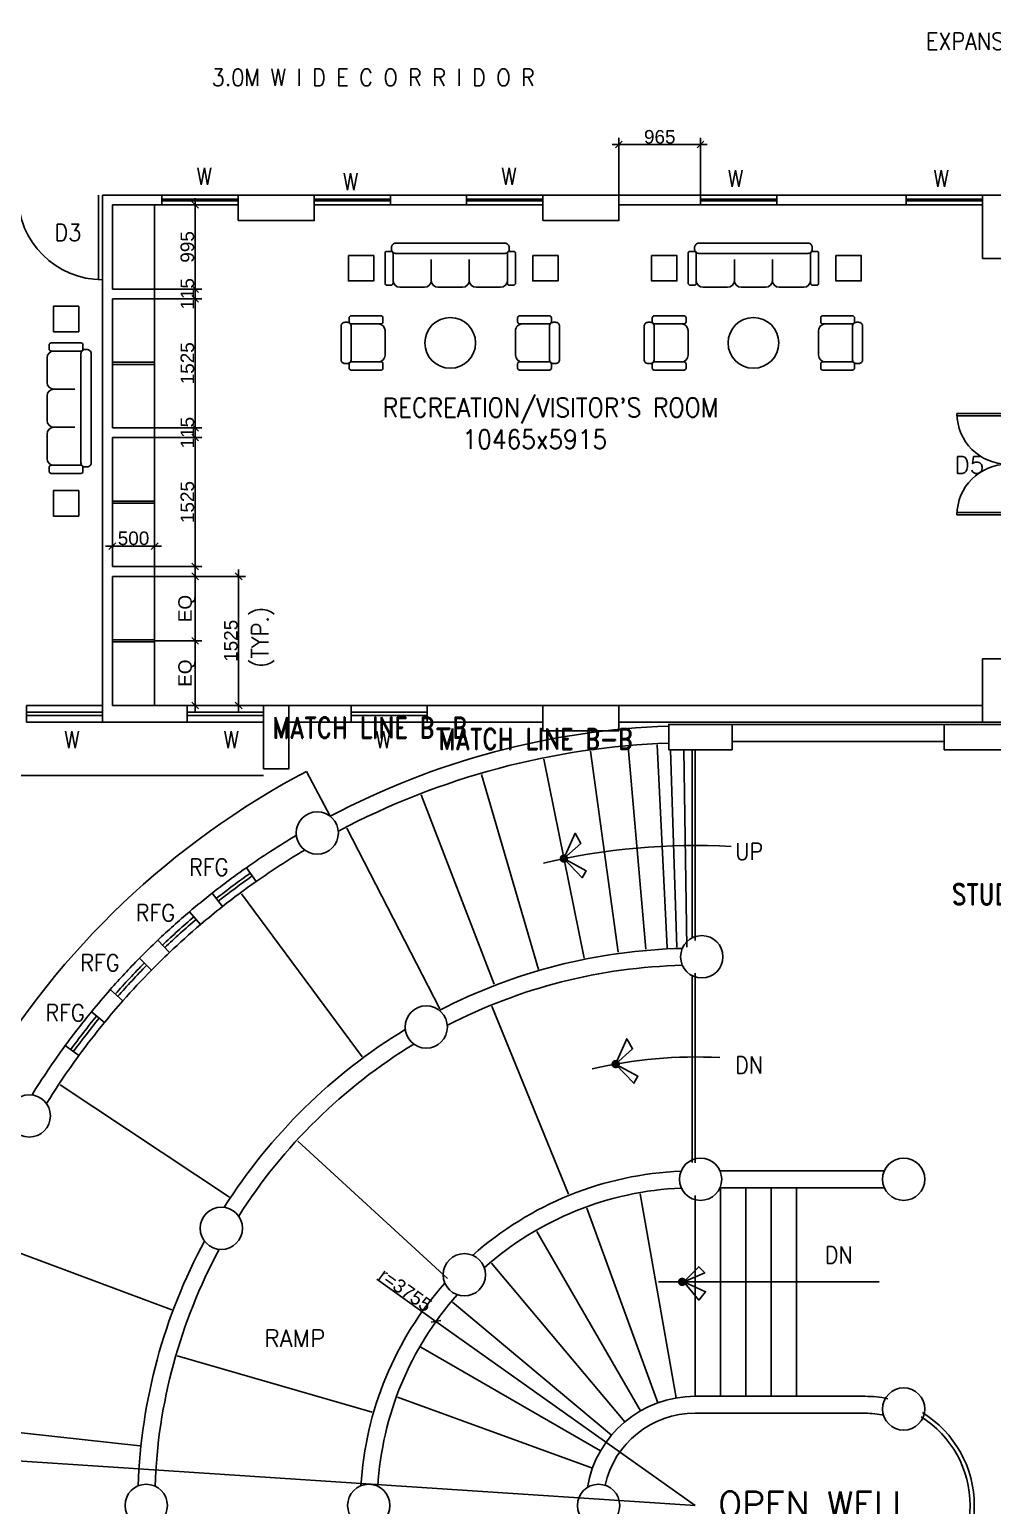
# Model space of a CAD drawing. Extents: x 10161149 to 10263331, y -3696053 to -3547728.
# Drawn here: x 10202242 to 10213620, y -3620428 to -3602986 of the extents above; entities that cross this region are included whole.
import ezdxf
from ezdxf.enums import TextEntityAlignment as Align

# ---------------------------------------------------------------- set-up
doc = ezdxf.new("R2010")
doc.units = 0
doc.header["$MEASUREMENT"] = 0
doc.header["$PDMODE"] = 35
doc.linetypes.add('DASHED', pattern=[0.75, 0.5, -0.25])
doc.layers.get('0').update_dxf_attribs({"linetype": 'CONTINUOUS'})
doc.layers.get('Defpoints').update_dxf_attribs({"linetype": 'CONTINUOUS'})
for name, color, linetype in [('25', 6, 'CONTINUOUS'), ('5', 3, 'CONTINUOUS'), ('COL', 2, 'CONTINUOUS'), ('DAS', 1, 'DASHED'), ('DIM', 8, 'CONTINUOUS'), ('dim1', 5, 'CONTINUOUS'), ('DOOR', 31, 'CONTINUOUS'), ('Exi. Walls', 170, 'CONTINUOUS'), ('FUR', 6, 'CONTINUOUS'), ('PBL', 1, 'CONTINUOUS'), ('Staircase', 7, 'CONTINUOUS'), ('TXW', 6, 'CONTINUOUS'), ('Window', 4, 'CONTINUOUS')]:
    doc.layers.add(name, color=color, linetype=linetype)
doc.styles.add('RD', font='ROMAND')
doc.styles.add('ROMANS', font='arial.ttf')
doc.styles.get("Standard").update_dxf_attribs({"font": 'romans.shx'})
doc.dimstyles.new('int. dim', dxfattribs={"dimtxt": 160, "dimasz": 80, "dimexe": 80, "dimexo": 0, "dimgap": 10, "dimtad": 1, "dimdec": 0, "dimzin": 12, "dimdsep": 46, "dimtxsty": 'ROMANS', "dimblk": 'OBLIQUE', "dimcen": 1.5, "dimdle": 80, "dimclrd": 5, "dimclre": 5, "dimclrt": 4, "dimadec": 0, "dimazin": 0, "dimtfac": 1, "dimtdec": 0, "dimtix": 1, "dimtmove": 2, "dimatfit": 3, "dimfxl": 1, "dimtolj": 1, "dimtzin": 0, "dimlwd": -1, "dimlwe": -1, "dimarcsym": 0})

# ---------------------------------------------------------------- blocks, each defined once
blk = doc.blocks.new('_Oblique')
at = {"color": 0, "linetype": 'ByBlock', "lineweight": -2}
blk.add_line((-0.5, -0.5), (0.5, 0.5), dxfattribs=at)
blk = doc.blocks.new('*D93')
at = {"layer": 'Defpoints', "color": 0, "lineweight": -3, "transparency": 16777216}
for p in [(10201110, -3619837), (10210106, -3620428)]:
    blk.add_point(p, dxfattribs=at)
at = {"layer": 'dim1', "color": 5, "transparency": 16777216}
for p in [(10200170, -3619776), (10210106, -3620428)]:
    blk.add_line(p, (10201110, -3619837), dxfattribs=at)
at = {"layer": 'dim1', "color": 5, "transparency": 16777216, "xscale": 80, "yscale": 80, "zscale": 80, "rotation": 356.2437471442177}
blk.add_blockref('_Oblique', (10201110, -3619837), dxfattribs=at)
at = {"layer": 'dim1', "color": 4, "transparency": 16777216, "insert": (10200566, -3619710), "char_height": 160, "attachment_point": 5, "rotation": 356.2437, "style": 'ROMANS'}
blk.add_mtext('\\A1;R=9015', dxfattribs=at)
blk = doc.blocks.new('UPP')
at = {"layer": 'Staircase'}
blk.add_line((3, 0), (-23.09, 0), dxfattribs=at)
blk.add_lwpolyline([(0, 0), (-2.56, -1.17), (-1.76, -2.15), (0, 0), (-2.47, 1.07), (-1.76, 1.79)], close=True, dxfattribs=at)
at = {"layer": 'Staircase', "const_width": 0.5}
blk.add_lwpolyline([(-0.05, 0, 1), (0.45, 0, 1)], format="xyb", close=True, dxfattribs=at)
blk = doc.blocks.new('*D94')
at = {"layer": 'Defpoints', "color": 0, "lineweight": -3, "transparency": 16777216}
for p in [(10207045, -3618253), (10210106, -3620428)]:
    blk.add_point(p, dxfattribs=at)
at = {"layer": 'dim1', "color": 5, "transparency": 16777216}
for p in [(10206345, -3617755), (10210106, -3620428)]:
    blk.add_line(p, (10207045, -3618253), dxfattribs=at)
at = {"layer": 'dim1', "color": 5, "transparency": 16777216, "xscale": 80, "yscale": 80, "zscale": 80, "rotation": 324.5964213660718}
blk.add_blockref('_Oblique', (10207045, -3618253), dxfattribs=at)
at = {"layer": 'dim1', "color": 4, "transparency": 16777216, "insert": (10206683, -3617883), "char_height": 160, "attachment_point": 5, "rotation": 324.5964, "style": 'ROMANS'}
blk.add_mtext('\\A1;r=3755', dxfattribs=at)
blk = doc.blocks.new('DOORP')
at = {"layer": 'DOOR'}
for p, q in [((0, 0), (0, 1)), ((0.05, 0), (0.05, 0.999))]:
    blk.add_line(p, q, dxfattribs=at)
at = {"layer": 'DOOR', "color": 145}
blk.add_arc((0, 0), 1, 0, 90, dxfattribs=at)
blk = doc.blocks.new('WINP')
at = {"layer": 'Window'}
for p, q in [((0, 0), (0, 1)), ((0, 1), (1, 1)), ((1, 0), (1, 1)), ((0, 0.6), (1, 0.6)), ((0, 0.4), (1, 0.4)), ((0, 0), (1, 0))]:
    blk.add_line(p, q, dxfattribs=at)
blk = doc.blocks.new('*D125')
at = {"layer": 'Defpoints', "color": 0, "lineweight": -3, "transparency": 16777216}
for p in [(10209206, -3604346), (10209206, -3604943), (10210171, -3604943)]:
    blk.add_point(p, dxfattribs=at)
at = {"layer": 'dim1', "color": 5, "transparency": 16777216}
for p, q in [((10210251, -3604346), (10209126, -3604346)), ((10209206, -3604943), (10209206, -3604266)), ((10210171, -3604943), (10210171, -3604266))]:
    blk.add_line(p, q, dxfattribs=at)
at = {"layer": 'dim1', "color": 5, "transparency": 16777216, "xscale": 80, "yscale": 80, "zscale": 80, "rotation": 180}
blk.add_blockref('_Oblique', (10209206, -3604346), dxfattribs=at)
at = {"layer": 'dim1', "color": 5, "transparency": 16777216, "xscale": 80, "yscale": 80, "zscale": 80}
blk.add_blockref('_Oblique', (10210171, -3604346), dxfattribs=at)
at = {"layer": 'dim1', "color": 4, "transparency": 16777216, "insert": (10209689, -3604255), "char_height": 160, "attachment_point": 5, "style": 'ROMANS'}
blk.add_mtext('\\A1;965', dxfattribs=at)
blk = doc.blocks.new('*D204')
at = {"layer": 'Defpoints', "color": 0, "lineweight": -3, "transparency": 16777216}
for p in [(10203721, -3609448), (10204713, -3609448), (10203721, -3610973)]:
    blk.add_point(p, dxfattribs=at)
at = {"layer": 'dim1', "color": 5, "transparency": 16777216}
for p, q in [((10204713, -3611053), (10204713, -3609368)), ((10203721, -3609448), (10204793, -3609448)), ((10203721, -3610973), (10204793, -3610973))]:
    blk.add_line(p, q, dxfattribs=at)
at = {"layer": 'dim1', "color": 5, "transparency": 16777216, "xscale": 80, "yscale": 80, "zscale": 80}
for p, rotation in [((10204713, -3609448), 90), ((10204713, -3610973), 270)]:
    blk.add_blockref('_Oblique', p, dxfattribs=dict(at, rotation=rotation))
at = {"layer": 'dim1', "color": 4, "transparency": 16777216, "insert": (10204622, -3610210), "char_height": 160, "attachment_point": 5, "rotation": 90, "style": 'ROMANS'}
blk.add_mtext('\\A1;1525', dxfattribs=at)
blk = doc.blocks.new('*D205')
at = {"layer": 'Defpoints', "color": 0, "lineweight": -3, "transparency": 16777216}
for p in [(10203721, -3610210), (10204199, -3610210), (10203721, -3610973)]:
    blk.add_point(p, dxfattribs=at)
at = {"layer": 'dim1', "color": 5, "transparency": 16777216}
for p, q in [((10203721, -3610210), (10204279, -3610210)), ((10204199, -3611053), (10204199, -3610130)), ((10203721, -3610973), (10204279, -3610973))]:
    blk.add_line(p, q, dxfattribs=at)
at = {"layer": 'dim1', "color": 5, "transparency": 16777216, "xscale": 80, "yscale": 80, "zscale": 80}
for p, rotation in [((10204199, -3610210), 90), ((10204199, -3610973), 270)]:
    blk.add_blockref('_Oblique', p, dxfattribs=dict(at, rotation=rotation))
at = {"layer": 'dim1', "color": 4, "transparency": 16777216, "insert": (10204102, -3610592), "char_height": 160, "attachment_point": 5, "rotation": 90, "style": 'ROMANS'}
blk.add_mtext('\\A1;EQ', dxfattribs=at)
blk = doc.blocks.new('*D206')
at = {"layer": 'Defpoints', "color": 0, "lineweight": -3, "transparency": 16777216}
for p in [(10204199, -3609448), (10204199, -3609448), (10203721, -3610210)]:
    blk.add_point(p, dxfattribs=at)
at = {"layer": 'dim1', "color": 5, "transparency": 16777216}
for p, q in [((10204199, -3610290), (10204199, -3609368)), ((10204199, -3609448), (10204119, -3609448)), ((10203721, -3610210), (10204279, -3610210))]:
    blk.add_line(p, q, dxfattribs=at)
at = {"layer": 'dim1', "color": 5, "transparency": 16777216, "xscale": 80, "yscale": 80, "zscale": 80}
for p, rotation in [((10204199, -3609448), 90), ((10204199, -3610210), 270)]:
    blk.add_blockref('_Oblique', p, dxfattribs=dict(at, rotation=rotation))
at = {"layer": 'dim1', "color": 4, "transparency": 16777216, "insert": (10204102, -3609829), "char_height": 160, "attachment_point": 5, "rotation": 90, "style": 'ROMANS'}
blk.add_mtext('\\A1;EQ', dxfattribs=at)
blk = doc.blocks.new('*D207')
at = {"layer": 'Defpoints', "color": 0, "lineweight": -3, "transparency": 16777216}
for p in [(10203721, -3609091), (10203221, -3609333), (10203721, -3609333)]:
    blk.add_point(p, dxfattribs=at)
at = {"layer": 'dim1', "color": 5, "transparency": 16777216}
for p, q in [((10203221, -3609333), (10203221, -3609011)), ((10203721, -3609333), (10203721, -3609011)), ((10203141, -3609091), (10203801, -3609091))]:
    blk.add_line(p, q, dxfattribs=at)
at = {"layer": 'dim1', "color": 5, "transparency": 16777216, "xscale": 80, "yscale": 80, "zscale": 80, "rotation": 180}
blk.add_blockref('_Oblique', (10203221, -3609091), dxfattribs=at)
at = {"layer": 'dim1', "color": 5, "transparency": 16777216, "xscale": 80, "yscale": 80, "zscale": 80}
blk.add_blockref('_Oblique', (10203721, -3609091), dxfattribs=at)
at = {"layer": 'dim1', "color": 4, "transparency": 16777216, "insert": (10203471, -3608999), "char_height": 160, "attachment_point": 5, "style": 'ROMANS'}
blk.add_mtext('\\A1;500', dxfattribs=at)
blk = doc.blocks.new('*D208')
at = {"layer": 'Defpoints', "color": 0, "lineweight": -3, "transparency": 16777216}
for p in [(10203721, -3607808), (10204199, -3607808), (10203721, -3609333)]:
    blk.add_point(p, dxfattribs=at)
at = {"layer": 'dim1', "color": 5, "transparency": 16777216}
for p, q in [((10203721, -3607808), (10204279, -3607808)), ((10204199, -3609413), (10204199, -3607728)), ((10203721, -3609333), (10204279, -3609333))]:
    blk.add_line(p, q, dxfattribs=at)
at = {"layer": 'dim1', "color": 5, "transparency": 16777216, "xscale": 80, "yscale": 80, "zscale": 80}
for p, rotation in [((10204199, -3607808), 90), ((10204199, -3609333), 270)]:
    blk.add_blockref('_Oblique', p, dxfattribs=dict(at, rotation=rotation))
at = {"layer": 'dim1', "color": 4, "transparency": 16777216, "insert": (10204108, -3608570), "char_height": 160, "attachment_point": 5, "rotation": 90, "style": 'ROMANS'}
blk.add_mtext('\\A1;1525', dxfattribs=at)
blk = doc.blocks.new('*D209')
at = {"layer": 'Defpoints', "color": 0, "lineweight": -3, "transparency": 16777216}
for p in [(10203721, -3607693), (10203721, -3607808), (10204199, -3607693)]:
    blk.add_point(p, dxfattribs=at)
at = {"layer": 'dim1', "color": 5, "transparency": 16777216}
for p, q in [((10204199, -3607693), (10204199, -3607613)), ((10203721, -3607693), (10204279, -3607693)), ((10203721, -3607808), (10204279, -3607808)), ((10204199, -3607808), (10204199, -3607693)), ((10204199, -3607808), (10204199, -3607888))]:
    blk.add_line(p, q, dxfattribs=at)
at = {"layer": 'dim1', "color": 5, "transparency": 16777216, "xscale": 80, "yscale": 80, "zscale": 80}
for p, rotation in [((10204199, -3607693), 270), ((10204199, -3607808), 90)]:
    blk.add_blockref('_Oblique', p, dxfattribs=dict(at, rotation=rotation))
at = {"layer": 'dim1', "color": 4, "transparency": 16777216, "insert": (10204108, -3607750), "char_height": 160, "attachment_point": 5, "rotation": 90, "style": 'ROMANS'}
blk.add_mtext('\\A1;115', dxfattribs=at)
blk = doc.blocks.new('*D210')
at = {"layer": 'Defpoints', "color": 0, "lineweight": -3, "transparency": 16777216}
for p in [(10203721, -3606168), (10204199, -3606168), (10203721, -3607693)]:
    blk.add_point(p, dxfattribs=at)
at = {"layer": 'dim1', "color": 5, "transparency": 16777216}
for p, q in [((10204199, -3607773), (10204199, -3606088)), ((10203721, -3606168), (10204279, -3606168)), ((10203721, -3607693), (10204279, -3607693))]:
    blk.add_line(p, q, dxfattribs=at)
at = {"layer": 'dim1', "color": 5, "transparency": 16777216, "xscale": 80, "yscale": 80, "zscale": 80}
for p, rotation in [((10204199, -3606168), 90), ((10204199, -3607693), 270)]:
    blk.add_blockref('_Oblique', p, dxfattribs=dict(at, rotation=rotation))
at = {"layer": 'dim1', "color": 4, "transparency": 16777216, "insert": (10204108, -3606930), "char_height": 160, "attachment_point": 5, "rotation": 90, "style": 'ROMANS'}
blk.add_mtext('\\A1;1525', dxfattribs=at)
blk = doc.blocks.new('*D211')
at = {"layer": 'Defpoints', "color": 0, "lineweight": -3, "transparency": 16777216}
for p in [(10203721, -3606053), (10204199, -3606053), (10203721, -3606168)]:
    blk.add_point(p, dxfattribs=at)
at = {"layer": 'dim1', "color": 5, "transparency": 16777216}
for p, q in [((10203721, -3606053), (10204279, -3606053)), ((10204199, -3606053), (10204199, -3605973)), ((10204199, -3606168), (10204199, -3606053)), ((10203721, -3606168), (10204279, -3606168)), ((10204199, -3606168), (10204199, -3606248))]:
    blk.add_line(p, q, dxfattribs=at)
at = {"layer": 'dim1', "color": 5, "transparency": 16777216, "xscale": 80, "yscale": 80, "zscale": 80}
for p, rotation in [((10204199, -3606053), 270), ((10204199, -3606168), 90)]:
    blk.add_blockref('_Oblique', p, dxfattribs=dict(at, rotation=rotation))
at = {"layer": 'dim1', "color": 4, "transparency": 16777216, "insert": (10204108, -3606110), "char_height": 160, "attachment_point": 5, "rotation": 90, "style": 'ROMANS'}
blk.add_mtext('\\A1;115', dxfattribs=at)
blk = doc.blocks.new('*D212')
at = {"layer": 'Defpoints', "color": 0, "lineweight": -3, "transparency": 16777216}
for p in [(10203721, -3605058), (10204199, -3605058), (10203721, -3606053)]:
    blk.add_point(p, dxfattribs=at)
at = {"layer": 'dim1', "color": 5, "transparency": 16777216}
for p, q in [((10203721, -3605058), (10204279, -3605058)), ((10204199, -3606133), (10204199, -3604978)), ((10203721, -3606053), (10204279, -3606053))]:
    blk.add_line(p, q, dxfattribs=at)
at = {"layer": 'dim1', "color": 5, "transparency": 16777216, "xscale": 80, "yscale": 80, "zscale": 80}
for p, rotation in [((10204199, -3605058), 90), ((10204199, -3606053), 270)]:
    blk.add_blockref('_Oblique', p, dxfattribs=dict(at, rotation=rotation))
at = {"layer": 'dim1', "color": 4, "transparency": 16777216, "insert": (10204108, -3605555), "char_height": 160, "attachment_point": 5, "rotation": 90, "style": 'ROMANS'}
blk.add_mtext('\\A1;995', dxfattribs=at)
blk = doc.blocks.new('SFA')
at = {"layer": 'FUR'}
for p, q in [((5.03, 11.78), (5.03, 8.88)), ((20.45, 11.78), (20.45, 8.88)), ((4.23, 8.08), (1.76, 8.08)), ((21.25, 8.08), (23.72, 8.08)), ((6.79, 3.75), (9.69, 3.75)), ((11.29, 3.75), (14.19, 3.75)), ((15.79, 3.75), (18.69, 3.75)), ((5.99, 0.48), (5.99, 2.95)), ((10.49, 2.95), (10.49, 0.47)), ((14.99, 2.95), (14.99, 0.47)), ((19.49, 2.95), (19.49, 0.48))]:
    blk.add_line(p, q, dxfattribs=at)
for points in [[(1.03, 12.29), (1.03, 8.37, -0.414214), (0.55, 7.89), (0.31, 7.89, -0.414214), (-0.17, 8.37), (-0.17, 12.29, -0.414214), (0.31, 12.77), (0.55, 12.77, -0.414214)], [(4.79, 12.82), (4.79, 13.3, 0.414214), (4.55, 13.54), (1.03, 13.54, 0.414214), (0.79, 13.3), (0.79, 12.82, 0.414214), (1.03, 12.58), (4.55, 12.58, 0.414214)], [(4.79, 12.82), (4.79, 13.3, 0.414214), (4.55, 13.54), (1.03, 13.54, 0.414214), (0.79, 13.3), (0.79, 12.82, 0.414214), (1.03, 12.58), (4.55, 12.58, 0.414214)], [(20.69, 12.82), (20.69, 13.3, -0.414214), (20.93, 13.54), (24.45, 13.54, -0.414214), (24.69, 13.3), (24.69, 12.82, -0.414214), (24.45, 12.58), (20.93, 12.58, -0.414214)], [(20.69, 12.82), (20.69, 13.3, -0.414214), (20.93, 13.54), (24.45, 13.54, -0.414214), (24.69, 13.3), (24.69, 12.82, -0.414214), (24.45, 12.58), (20.93, 12.58, -0.414214)], [(24.45, 12.29), (24.45, 8.37, 0.414214), (24.93, 7.89), (25.17, 7.89, 0.414214), (25.65, 8.37), (25.65, 12.29, 0.414214), (25.17, 12.77), (24.93, 12.77, 0.414214)], [(4.79, 7.84), (4.79, 7.36, -0.414214), (4.55, 7.12), (1.03, 7.12, -0.414214), (0.79, 7.36), (0.79, 7.84, -0.414214), (1.03, 8.08), (4.55, 8.08, -0.414214)], [(20.69, 7.84), (20.69, 7.36, 0.414214), (20.93, 7.12), (24.45, 7.12, 0.414214), (24.69, 7.36), (24.69, 7.84, 0.414214), (24.45, 8.08), (20.93, 8.08, 0.414214)], [(5.75, 3.51), (5.27, 3.51, 0.414214), (5.03, 3.27), (5.03, -0.25, 0.414214), (5.27, -0.49), (5.75, -0.49, 0.414214), (5.99, -0.25), (5.99, 3.27, 0.414214)], [(19.73, 3.51), (20.21, 3.51, -0.414214), (20.45, 3.27), (20.45, -0.25, -0.414214), (20.21, -0.49), (19.73, -0.49, -0.414214), (19.49, -0.25), (19.49, 3.27, -0.414214)], [(6.27, -0.25), (19.2, -0.25, -0.414214), (19.68, -0.73), (19.68, -0.97, -0.414214), (19.2, -1.45), (6.27, -1.45, -0.414214), (5.79, -0.97), (5.79, -0.73, -0.414214)]]:
    blk.add_lwpolyline(points, format="xyb", close=True, dxfattribs=at)
at = {"layer": 'FUR', "linetype": 'ByBlock'}
for points in [[(3, 0), (3, 3), (0, 3), (0, 0)], [(24.78, 0), (24.78, 3), (21.78, 3), (21.78, 0)]]:
    blk.add_lwpolyline(points, close=True, dxfattribs=at)
blk.add_circle((12.74, 10.33), 3, dxfattribs=at)
at = {"layer": 'FUR'}
for centre, start, end in [((4.23, 11.78), 0, 90), ((21.25, 11.78), 90, 180), ((4.23, 8.88), 270, 0), ((21.25, 8.88), 180, 270), ((6.79, 2.95), 90, 180), ((9.69, 2.95), 0, 90), ((11.29, 2.95), 90, 180), ((14.19, 2.95), 0, 90), ((15.79, 2.95), 90, 180), ((18.69, 2.95), 0, 90)]:
    blk.add_arc(centre, 0.8, start, end, dxfattribs=at)

msp = doc.modelspace()

# ---------------------------------------------------------------- linework, layer by layer
at = {"layer": '25'}
for p, q in [((10203721, -3605058), (10203721, -3606053)), ((10203721, -3606168), (10203721, -3607693)), ((10203221, -3606918), (10203721, -3606918)), ((10203221, -3606943), (10203721, -3606943)), ((10203721, -3607808), (10203721, -3609333)), ((10203221, -3608558), (10203721, -3608558)), ((10203221, -3608583), (10203721, -3608583)), ((10203721, -3609448), (10203721, -3610973)), ((10203221, -3610198), (10203721, -3610198)), ((10203221, -3610223), (10203721, -3610223)), ((10208869.1, -3611513.4), (10209199, -3613890.6)), ((10209315.4, -3611462.8), (10209526.3, -3613853.5)), ((10209657, -3611439.2), (10209776.7, -3613836.2)), ((10209815.8, -3611498), (10209891.6, -3613831.4)), ((10209973, -3611498), (10210007.7, -3613828.7)), ((10210071, -3611498), (10210071, -3613722)), ((10210106, -3613750.6), (10210106, -3611498)), ((10208317.9, -3611607.4), (10208794.7, -3613959.5)), ((10207581.9, -3611789.2), (10208255, -3614092.8)), ((10206871.1, -3612029.4), (10207733.7, -3614269)), ((10205993.4, -3612422.6), (10207090.1, -3614557.3)), ((10204745.2, -3613198.8), (10206174.7, -3615126.5)), ((10210071, -3614166), (10210071, -3616373)), ((10210106, -3614137.4), (10210106, -3616379.6)), ((10207705, -3614527.8), (10208609.6, -3616750.8)), ((10202603.1, -3615457.4), (10204603.9, -3616782.9)), ((10205411.4, -3616122.4), (10207180.2, -3617744.6)), ((10209456.6, -3616744.8), (10209882, -3619157.6)), ((10210406, -3619138), (10210406, -3616688)), ((10210706, -3619138), (10210706, -3616688)), ((10211006, -3619138), (10211006, -3616688)), ((10211306, -3619138), (10211306, -3616688)), ((10208826.8, -3616913.5), (10209664.8, -3619215.8)), ((10210106, -3619138), (10210106, -3616766.4)), ((10208236, -3617189), (10209461, -3619310.8)), ((10201675.6, -3617277.1), (10203923.7, -3618117.3)), ((10207702, -3617563), (10209276.8, -3619439.8)), ((10207241, -3618023.9), (10209117.8, -3619598.8)), ((10203986.6, -3618658.9), (10206292.2, -3619325.4)), ((10206867.1, -3618558), (10208988.8, -3619783)), ((10206591.5, -3619148.8), (10208893.8, -3619986.8)), ((10201157.7, -3619464.9), (10203543.9, -3619721.7))]:
    msp.add_line(p, q, dxfattribs=at)
for points in [[(10208556.3, -3612783.5), (10208688.2, -3612484.9), (10208755.9, -3612604.5), (10208556.3, -3612783.5), (10208818.4, -3612927), (10208818.4, -3612927), (10208771.5, -3613010.3), (10208556.3, -3612783.5)], [(10209168, -3615211.6), (10209299.8, -3614913.1), (10209367.5, -3615032.7), (10209168, -3615211.6), (10209430, -3615355.2), (10209430, -3615355.2), (10209383.1, -3615438.4), (10209168, -3615211.6)]]:
    msp.add_lwpolyline(points, dxfattribs=at)
at = {"layer": '25', "const_width": 50}
for points in [[(10208581.3, -3612783.5, -1), (10208531.3, -3612783.5, -1)], [(10209193, -3615211.6, -1), (10209143, -3615211.6, -1)]]:
    msp.add_lwpolyline(points, format="xyb", close=True, dxfattribs=at)
at = {"layer": '25'}
for points in [[(10212382.1, -3619165.8, 0.0520505), (10212115.7, -3619138), (10210106, -3619138, 0.36664), (10208833.5, -3620215.9, 0.36664)], [(10212340.8, -3619361.5, 0.0520505), (10212115.7, -3619338), (10210106, -3619338, 0.3510982), (10209042.3, -3620189.9, 0.3510982)], [(10212792.1, -3621526.4, 0.5585722), (10212792.1, -3619329.6)], [(10212776.8, -3621477, 0.5518011), (10212776.8, -3619378.9)]]:
    msp.add_lwpolyline(points, format="xyb", dxfattribs=at)
for radius, start, end in [(7800, 86.85259, 103.27171), (9215, 125.12377, 128.26829), (9135, 125.12377, 128.26829), (9095, 125.12377, 128.26829), (9015, 125.12377, 128.26829), (9215, 130.40266, 133.54909), (9135, 130.40266, 133.54909), (9095, 130.40266, 133.54909), (9015, 130.40266, 133.54909), (6585, 91.30023, 117.31355), (9215, 135.43481, 138.58125), (9135, 135.43481, 138.58125), (9095, 135.43481, 138.58125), (9015, 135.43481, 138.58125), (6385, 91.33552, 117.28232), (9215, 140.71562, 143.86014), (9135, 140.71562, 143.86014), (9095, 140.71562, 143.86014), (9015, 140.71562, 143.86014), (6585, 121.33166, 147.65225), (6385, 121.36289, 147.62102), (5300, 86.85259, 103.27171), (6585, 151.67036, 177.99095), (6385, 151.70158, 177.95972)]:
    msp.add_arc((10210106, -3620428), radius, start, end, dxfattribs=at)
at = {"layer": 'COL', "color": 2}
for points in [[(10204706, -3605243), (10205606, -3605243), (10205606, -3604943), (10204706, -3604943)], [(10208306, -3605243), (10209206, -3605243), (10209206, -3604943), (10208306, -3604943)], [(10213501, -3605693), (10213501, -3604943), (10213801, -3604943), (10213801, -3605693)], [(10213501, -3611173), (10213501, -3610423), (10213801, -3610423), (10213801, -3611173)], [(10205006, -3611723), (10205006, -3610973), (10205306, -3610973), (10205306, -3611723)], [(10209206, -3611273), (10208306, -3611273), (10208306, -3610973), (10209206, -3610973)], [(10210546, -3611498), (10209796, -3611498), (10209796, -3611198), (10210546, -3611198)], [(10213801, -3611498), (10213051, -3611498), (10213051, -3611198), (10213801, -3611198)]]:
    msp.add_lwpolyline(points, close=True, dxfattribs=at)
for centre in [(10205642.1, -3612480.8), (10210186, -3613944), (10206930.1, -3614773.8), (10202239.3, -3615823.9), (10210171, -3616573), (10212571, -3616573), (10204509.1, -3617152.3), (10207380.1, -3617702.1), (10212571, -3619288), (10203621, -3620428), (10206251, -3620428), (10208966, -3620428)]:
    msp.add_circle(centre, 250, dxfattribs=at)
at = {"layer": 'DAS', "linetype": 'Continuous'}
msp.add_line((10205514.8, -3611753), (10205795.4, -3612283.3), dxfattribs=at)
msp.add_lwpolyline([(10205006, -3611803), (10201706, -3611803)], dxfattribs=at)
msp.add_arc((10210106, -3620428), 9815, 117.89013, 242.10987, dxfattribs=at)
at = {"layer": 'Exi. Walls'}
for p, q in [((10203106, -3604943), (10203806, -3604943)), ((10203106, -3604943), (10203106, -3610973)), ((10203221, -3605058), (10203221, -3606053)), ((10203221, -3605058), (10203806, -3605058)), ((10206506, -3604943), (10207406, -3604943)), ((10206506, -3605058), (10207406, -3605058)), ((10209206, -3604943), (10210171, -3604943)), ((10209206, -3605058), (10210171, -3605058)), ((10211071, -3604943), (10212601, -3604943)), ((10211071, -3605058), (10212601, -3605058)), ((10203221, -3606053), (10203721, -3606053)), ((10203721, -3606168), (10203721, -3606053)), ((10203221, -3606168), (10203721, -3606168)), ((10203221, -3606168), (10203221, -3607693)), ((10203221, -3607693), (10203721, -3607693)), ((10203221, -3607808), (10203721, -3607808)), ((10203221, -3607808), (10203221, -3609333)), ((10203721, -3607808), (10203721, -3607693)), ((10203221, -3609333), (10203721, -3609333)), ((10203721, -3609448), (10203721, -3609333)), ((10203221, -3609448), (10203721, -3609448)), ((10203221, -3609448), (10203221, -3610973)), ((10203221, -3610973), (10204106, -3610973)), ((10205306, -3610973), (10206041, -3610973)), ((10206941, -3610973), (10208266.9, -3610973)), ((10206941, -3610973), (10208306, -3610973)), ((10209206, -3610973), (10213501, -3610973)), ((10209245.1, -3610973), (10210071, -3610973)), ((10203106, -3611173), (10204106, -3611173)), ((10205306, -3611173), (10206041, -3611173)), ((10206941, -3611173), (10208306, -3611173)), ((10209206, -3611173), (10213501, -3611173)), ((10210546, -3611198), (10213051, -3611198)), ((10210546, -3611198), (10213051, -3611198)), ((10210546, -3611398), (10213051, -3611398)), ((10210546, -3611398), (10213051, -3611398)), ((10204804.2, -3612890.9), (10204919.3, -3613054.5)), ((10204398.7, -3613193.1), (10204522.6, -3613350.1)), ((10204133.2, -3613410.7), (10204262.9, -3613563)), ((10203757.1, -3613749.1), (10203894.9, -3613894)), ((10203540.7, -3613961.6), (10203683.2, -3614102)), ((10203195.7, -3614331.7), (10203345.7, -3614464)), ((10202973.5, -3614593.3), (10203128.3, -3614719.9)), ((10202664.2, -3614993.3), (10202825.7, -3615111.3))]:
    msp.add_line(p, q, dxfattribs=at)
for radius, start, end in [(9215, 91.92784, 117.89013), (9015, 91.97063, 117.87432), (9215, 120.75508, 125.12377), (9015, 120.77089, 125.12377), (9215, 128.26829, 130.40266), (9015, 128.26829, 130.40266), (9215, 133.54909, 135.43481), (9015, 133.54909, 135.43481), (9215, 138.58125, 140.71562), (9015, 138.58125, 140.71562), (9215, 143.86014, 148.22883), (9015, 143.86014, 148.21302), (3955, 92.39991, 131.63737), (3755, 92.4812, 131.54895), (3955, 138.36263, 176.63737), (3755, 138.45105, 176.54895)]:
    msp.add_arc((10210106, -3620428), radius, start, end, dxfattribs=at)
at = {"layer": 'FUR'}
for p, q in [((10202529.8, -3606786.1), (10202777, -3606786.1)), ((10202449.8, -3607156.1), (10202449.8, -3606866.1)), ((10202449.8, -3607606.1), (10202449.8, -3607316.1)), ((10202529.8, -3607236.1), (10202778.3, -3607236.1)), ((10202449.8, -3608056.1), (10202449.8, -3607766.1)), ((10202529.8, -3607686.1), (10202778.3, -3607686.1)), ((10202777, -3608136.1), (10202529.8, -3608136.1))]:
    msp.add_line(p, q, dxfattribs=at)
at = {"layer": 'FUR', "linetype": 'ByBlock'}
for points in [[(10202824.8, -3606257.2), (10202524.8, -3606257.2), (10202524.8, -3606557.2), (10202824.8, -3606557.2)], [(10202824.8, -3608435.1), (10202524.8, -3608435.1), (10202524.8, -3608735.1), (10202824.8, -3608735.1)]]:
    msp.add_lwpolyline(points, close=True, dxfattribs=at)
at = {"layer": 'FUR'}
for points in [[(10202473.8, -3606762.1), (10202473.8, -3606714.1, -0.4142136), (10202497.8, -3606690.1), (10202849.8, -3606690.1, -0.4142136), (10202873.8, -3606714.1), (10202873.8, -3606762.1, -0.4142136), (10202849.8, -3606786.1), (10202497.8, -3606786.1, -0.4142136)], [(10202849.8, -3608107.9), (10202849.8, -3606815.3, -0.4142136), (10202897.8, -3606767.3), (10202921.8, -3606767.3, -0.4142136), (10202969.8, -3606815.3), (10202969.8, -3608107.9, -0.4142136), (10202921.8, -3608155.9), (10202897.8, -3608155.9, -0.4142136)], [(10202473.8, -3608160.1), (10202473.8, -3608208.1, 0.4142136), (10202497.8, -3608232.1), (10202849.8, -3608232.1, 0.4142136), (10202873.8, -3608208.1), (10202873.8, -3608160.1, 0.4142136), (10202849.8, -3608136.1), (10202497.8, -3608136.1, 0.4142136)]]:
    msp.add_lwpolyline(points, format="xyb", close=True, dxfattribs=at)
for centre, start, end in [((10202529.8, -3606866.1), 90, 180), ((10202529.8, -3607156.1), 180, 270), ((10202529.8, -3607316.1), 90, 180), ((10202529.8, -3607606.1), 180, 270), ((10202529.8, -3607766.1), 90, 180), ((10202529.8, -3608056.1), 180, 270)]:
    msp.add_arc(centre, 80, start, end, dxfattribs=at)
at = {"layer": 'PBL'}
for p, q in [((10210400.1, -3616473), (10212341.9, -3616473)), ((10210400.1, -3616673), (10212341.9, -3616673))]:
    msp.add_line(p, q, dxfattribs=at)

# ---------------------------------------------------------------- block references
at = {"layer": '5'}
for name, p, xscale, yscale, zscale, rotation in [('DOORP', (10203106, -3604943), 1000, 1000, 1000, 180), ('WINP', (10204706, -3604943), 900, 115, 900, 180), ('WINP', (10205606, -3604943), -900, 115, 900, 180), ('WINP', (10208306, -3604943), 900, 115, 900, 180), ('WINP', (10210171, -3604943), -900, 115, 900, 180), ('WINP', (10212601, -3604943), -900, 115, 900, 180), ('DOORP', (10213801, -3607523), -600, 600, 600.0000000000002, 90), ('DOORP', (10213801, -3608723), 600, 600, 600, 90)]:
    msp.add_blockref(name, p, dxfattribs=dict(at, xscale=xscale, yscale=yscale, zscale=zscale, rotation=rotation))
at = {"layer": '5', "xscale": 900, "yscale": 200, "zscale": 900}
for p in [(10202206, -3611173), (10204106, -3611173), (10206041, -3611173)]:
    msp.add_blockref('WINP', p, dxfattribs=at)
at = {"layer": 'DIM', "xscale": 100, "yscale": 100, "zscale": 100, "rotation": 180}
for p in [(10208487.7, -3605656.7), (10212069.5, -3605656.7)]:
    msp.add_blockref('SFA', p, dxfattribs=at)
at = {"layer": 'DIM', "xscale": -100, "yscale": 100, "zscale": 100.0000000000014}
msp.add_blockref('UPP', (10209973.8, -3617785.4), dxfattribs=at)

# ---------------------------------------------------------------- texts
at = {"layer": 'dim1'}
for s, height, p in [('RAMP', 200, (10205017.6, -3618552)), ('OPEN WELL', 300, (10210379, -3620562.9))]:
    msp.add_text(s, height=height, dxfattribs=at).set_placement(p)
at = {"layer": 'Exi. Walls', "style": 'RD', "width": 0.8}
for s, p in [('MATCH LINE B-B', (10206260.8, -3611361.5)), ('MATCH LINE B-B', (10208218.6, -3611494.2)), ('STUDENT NURSES HOSTEL', (10214897.1, -3613331.3))]:
    msp.add_text(s, height=250.003, dxfattribs=at).set_placement(p, align=Align.CENTER)
at = {"layer": 'TXW', "width": 0.9}
for s, height, p in [('EXPANSION JOINT (TYP.)', 200, (10212834.9, -3603224.2)), ('3.0M W I D E C O R R I D O R', 200, (10204394.7, -3603652.6)), ('W', 200, (10204215.8, -3604820.5)), ('W', 200, (10205944.2, -3604884.9)), ('W', 200, (10207815.8, -3604820.5)), ('W', 200, (10210492.3, -3604846.2)), ('W', 200, (10212922.3, -3604846.2)), ('D3', 200, (10202538, -3605485.2)), ("RECREATION/VISITOR'S ROOM", 225, (10206415.1, -3607566.1)), ('10465x5915', 225, (10207357.9, -3607941.4)), ('W', 200, (10202650.9, -3611478.5)), ('W', 200, (10204533.7, -3611478.5)), ('W', 200, (10206331.4, -3611478.5)), ('UP', 200, (10210579.2, -3612799.5)), ('RFG', 200, (10204128.2, -3612985.6)), ('RFG', 200, (10203498.3, -3613524.8)), ('RFG', 200, (10202842.7, -3614115.3)), ('RFG', 200, (10202431.4, -3614705.9)), ('DN', 200, (10210579.2, -3615323.4)), ('DN', 200, (10211639.8, -3617566.8))]:
    msp.add_text(s, height=height, dxfattribs=at).set_placement(p)
at = {"layer": 'TXW'}
msp.add_text('D5', height=200, dxfattribs=at).set_placement((10213171.9, -3608231.9))
at = {"layer": 'TXW', "width": 0.9}
msp.add_text('(TYP.)', height=200, rotation=90, dxfattribs=at).set_placement((10205065.6, -3610528.1))

# ---------------------------------------------------------------- dimensions: what is measured, and where the dimension line sits
at = {"layer": 'dim1'}
for base, p1, p2, text, picture, middle in [((10209206, -3604346.5), (10210171, -3604943), (10209206, -3604943), '965', '*D125', (10209688.5, -3604254.8)), ((10203721, -3609091.1), (10203221, -3609333), (10203721, -3609333), '500', '*D207', (10203471, -3608999.4))]:
    dim = msp.add_linear_dim(base=base, p1=p1, p2=p2, text=text, dimstyle='int. dim', dxfattribs=at)
    dim.commit()
    dim.dimension.update_dxf_attribs({"geometry": picture, "text_midpoint": middle})
for base, p1, p2, text, picture, middle in [((10204199.3, -3605058), (10203721, -3606053), (10203721, -3605058), '995', '*D212', (10204107.6, -3605555.5)), ((10204199.3, -3606053), (10203721, -3606168), (10203721, -3606053), '115', '*D211', (10204107.6, -3606110.5)), ((10204199.3, -3606168), (10203721, -3607693), (10203721, -3606168), '1525', '*D210', (10204107.6, -3606930.5)), ((10204199.3, -3607693), (10203721, -3607808), (10203721, -3607693), '115', '*D209', (10204107.6, -3607750.5)), ((10204199.3, -3607808), (10203721, -3609333), (10203721, -3607808), '1525', '*D208', (10204107.6, -3608570.5)), ((10204713.3, -3609448), (10203721, -3610973), (10203721, -3609448), '1525', '*D204', (10204621.6, -3610210.5)), ((10204199.3, -3609448), (10203721, -3610210.5), (10204199.3, -3609448), 'EQ', '*D206', (10204101.6, -3609829.2)), ((10204199.3, -3610210.5), (10203721, -3610973), (10203721, -3610210.5), 'EQ', '*D205', (10204101.6, -3610591.7))]:
    dim = msp.add_linear_dim(base=base, p1=p1, p2=p2, angle=90, text=text, dimstyle='int. dim', dxfattribs=at)
    dim.commit()
    dim.dimension.update_dxf_attribs({"geometry": picture, "text_midpoint": middle})
for mpoint, text, picture, middle in [((10207045.3, -3618252.6), 'r=3755', '*D94', (10206683.3, -3617882.7)), ((10201110.4, -3619837.4), 'R=9015', '*D93', (10200566.2, -3619709.8))]:
    dim = msp.add_radius_dim(center=(10210106, -3620428), mpoint=mpoint, text=text, dimstyle='int. dim', dxfattribs=at)
    dim.commit()
    dim.dimension.update_dxf_attribs({"geometry": picture, "text_midpoint": middle})

doc.saveas('drawing.dxf')
